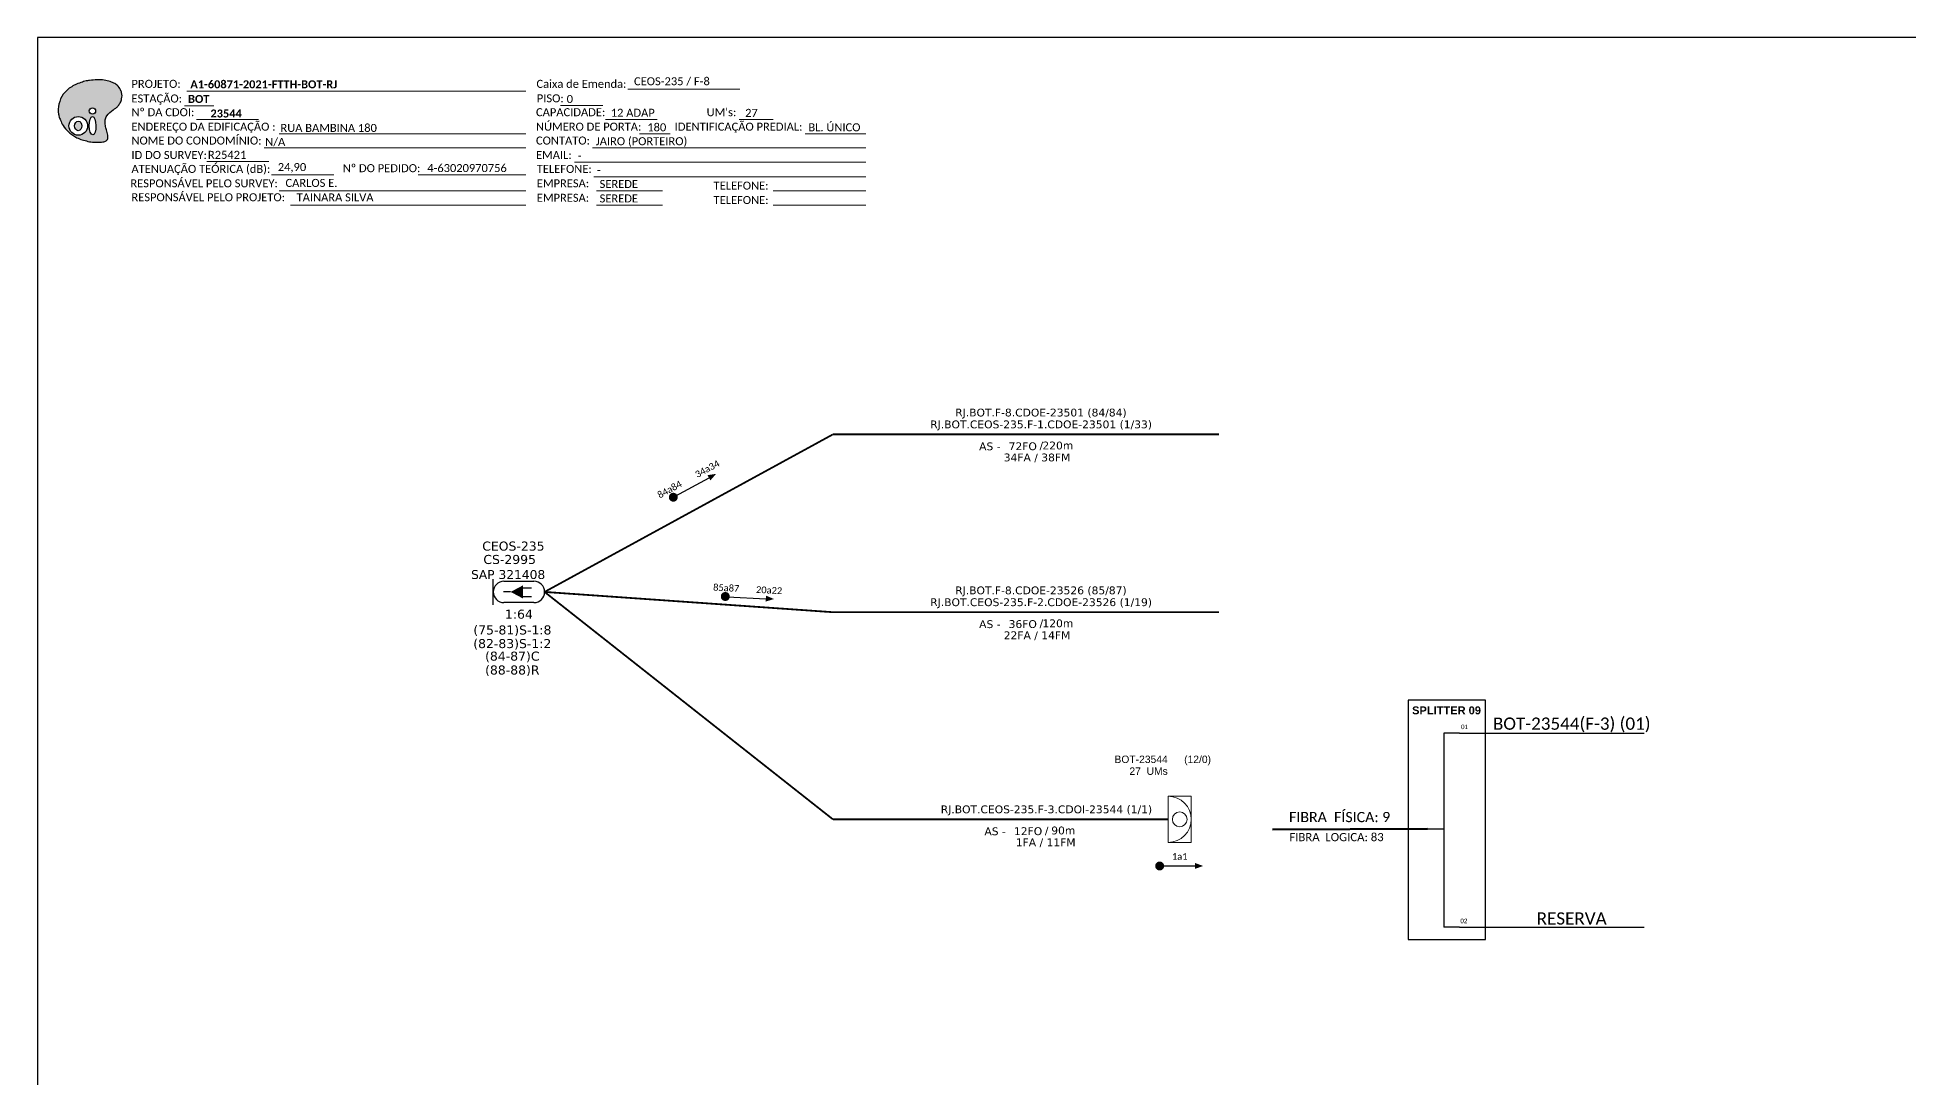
# Model space of a CAD drawing. Extents: x -89 to 749, y 705 to 1299.
# Drawn here: x -89.3 to 330, y 1066 to 1299 of the extents above; entities that cross this region are included whole.
import ezdxf
from ezdxf.enums import TextEntityAlignment as Align

# ---------------------------------------------------------------- set-up
doc = ezdxf.new("R2010")
doc.units = 0
for name, color, linetype, lineweight in [("20.0-LEGENDA DOS CDO'S", 1, 'Continuous', 0), ('20.1-CDO_INTERIOR', 1, 'Continuous', 0), ('40.1-ETIQUETAS', 1, 'Continuous', 20)]:
    doc.layers.add(name, color=color, linetype=linetype, lineweight=lineweight)
for name, color, linetype in [('20.4-CEOS', 1, 'Continuous'), ('CABO OPTICO EXISTENTE', 5, 'Continuous'), ('CAP a instalar', 1, 'Continuous'), ('CD de instalação futura', 8, 'Continuous'), ('SETA', 7, 'Continuous')]:
    doc.layers.add(name, color=color, linetype=linetype)
doc.styles.add('ARIAL', font='arial.ttf')
doc.styles.add('siredit', font='verdana.ttf')
doc.styles.get("Standard").update_dxf_attribs({"font": 'arial.ttf'})
doc.styles.add('WMF-Calibri0', font='calibri.ttf')
doc.styles.add('WMF-Calibri1', font='calibrib.ttf')
doc.linetypes.add('FENCELINE1', pattern='A,0.25,-0.1,[133,ltypeshp.shx,S=0.1,R=0,X=-0.1,Y=0],-0.1,1', length=1.45)

# ---------------------------------------------------------------- blocks, each defined once
blk = doc.blocks.new('OI')
h = blk.add_hatch(color=40)
edge = h.paths.add_edge_path()
edge.add_spline(control_points=[(4.35, -0.67), (3.92, -0.99), (3.26, -1.5), (2.81, -2.59), (2.9, -3.5), (3.06, -4.27), (3.31, -4.85), (3.37, -5.39), (3.4, -5.88), (3.2, -6.4), (2.54, -6.61), (1.65, -6.63), (0.55, -6.67), (-0.56, -6.42), (-1.61, -6.14), (-2.77, -5.61), (-3.92, -4.77), (-4.89, -3.7), (-5.34, -2.65), (-5.6, -1.94), (-5.85, -0.96), (-5.71, 0.47), (-5.1, 2.02), (-4.14, 3.02), (-3.3, 3.61), (-2.37, 4.16), (-1.36, 4.44), (-0.56, 4.7), (0.79, 4.85), (2.24, 4.97), (3.79, 4.57), (4.67, 4.21), (5.44, 3.65), (5.76, 2.99), (6.03, 2.21), (6.01, 1.46), (5.72, 0.64), (5.31, 0.08), (4.88, -0.38), (4.51, -0.55), (4.35, -0.67)], knot_values=[0, 0, 0, 0, 1.60434, 2.417191, 3.427595, 4.282808, 4.776746, 5.304182, 5.888771, 6.258406, 6.858137, 7.79129, 8.986195, 10.124242, 11.187857, 12.242908, 13.953784, 15.414161, 16.515391, 17.349188, 17.675853, 19.552021, 21.515531, 22.568638, 23.63245, 24.621084, 25.782718, 26.745347, 27.142653, 29.870543, 31.004649, 31.921532, 32.709589, 33.801391, 34.042471, 35.192333, 35.971461, 36.628871, 37.254359, 37.836911, 37.836911, 37.836911, 37.836911], degree=3, periodic=0)
h.paths.add_polyline_path([(1.13, -0.87, -1), (-0.04, -0.87, -1)], flags=16)
edge = h.paths.add_edge_path(flags=16)
edge.add_ellipse((0.56, -3.59), major_axis=(-0.02, 1.71), ratio=0.361305, start_angle=0, end_angle=360)
h.paths.add_polyline_path([(-0.36, -3.62, -1), (-3.8, -3.62, -1)], flags=16)
edge = h.paths.add_edge_path(flags=0)
edge.add_ellipse((-2.08, -3.62), major_axis=(0, 0.885), ratio=0.758294, start_angle=0, end_angle=360)
at = {"color": 40}
for centre, radius in [((-2.08, -3.62), 1.72), ((0.54, -0.87), 0.587)]:
    blk.add_circle(centre, radius, dxfattribs=at)
blk.add_ellipse((-2.08, -3.62), major_axis=(0, 0.885), ratio=0.758294, start_param=-3.141592653589792, end_param=3.141592653589792, dxfattribs=at)
blk.add_ellipse((0.56, -3.59), major_axis=(-0.02, 1.71), ratio=0.361305, dxfattribs=at)
at = {"color": 40, "start_tangent": (-0.800898, -0.598801), "end_tangent": (-0.800898, -0.598801)}
blk.add_spline([(4.35, -0.67), (3.2, -1.78), (2.9, -2.54), (2.92, -3.55), (3.12, -4.38), (3.28, -4.85), (3.37, -5.37), (3.35, -5.95), (3.2, -6.29), (2.66, -6.55), (1.73, -6.63), (0.54, -6.62), (-0.58, -6.41), (-1.6, -6.11), (-2.56, -5.67), (-3.95, -4.67), (-4.89, -3.56), (-5.37, -2.56), (-5.64, -1.78), (-5.72, -1.46), (-5.63, 0.42), (-4.84, 2.22), (-4.13, 2.99), (-3.27, 3.62), (-2.4, 4.09), (-1.3, 4.47), (-0.37, 4.72), (0.02, 4.77), (2.75, 4.8), (3.85, 4.53), (4.69, 4.16), (5.31, 3.68), (5.85, 2.73), (5.93, 2.5), (5.94, 1.35), (5.67, 0.62), (5.29, 0.08), (4.84, -0.36), (4.35, -0.67)], degree=3, dxfattribs=at)
blk = doc.blocks.new('CARIMBO')
at = {"color": 7, "lineweight": 0}
for points in [[(134.48, -16.3), (159.61, -16.3)], [(35.15, -20.06), (41.7, -20.06)], [(35.66, -16.79), (111.64, -16.79)], [(119.43, -20.02), (128.92, -20.02)], [(37.81, -23.14), (51.75, -23.14)], [(129.48, -23.14), (141.1, -23.14)], [(159.42, -23.14), (167.09, -23.14)], [(56.38, -26.37), (111.64, -26.37)], [(137.07, -26.37), (144.01, -26.37)], [(174.24, -26.37), (187.8, -26.37)], [(40.13, -32.55), (54.07, -32.55)], [(52.97, -29.48), (111.64, -29.48)], [(122.56, -32.72), (187.83, -32.72)], [(126.6, -29.48), (187.83, -29.48)], [(54.67, -35.52), (68.61, -35.52)], [(126.84, -35.96), (187.83, -35.96)], [(56.38, -39.07), (111.64, -39.07)], [(127.45, -39.07), (142.25, -39.07)], [(167.06, -39.07), (187.83, -39.07)], [(58.87, -42.31), (111.64, -42.31)], [(127.45, -42.31), (142.25, -42.31)], [(167.06, -42.31), (187.83, -42.31)]]:
    blk.add_lwpolyline(points, dxfattribs=at)
at = {"color": 7, "xscale": 1.213923925163967, "yscale": 1.213923925163967, "zscale": 1.213923925163967, "rotation": 0.1532896023949059}
blk.add_blockref('OI', (13.86, -20.16), dxfattribs=at)
at = {"color": 7, "lineweight": 0, "style": 'WMF-Calibri0'}
for s, height, p in [('PROJETO:', 1.793, (23.26, -16.04)), ('Caixa de Emenda:', 1.7927, (114.02, -16.04)), ('ESTAÇÃO:', 1.793, (23.26, -19.32)), ('Nº DA CDOI:', 1.7927, (23.26, -22.39)), ('CAPACIDADE:', 1.7927, (113.91, -22.39)), ('PISO:', 1.793, (114.09, -19.28)), ("UM's:", 1.793, (152.15, -22.39)), ('ENDEREÇO DA EDIFICAÇÃO :', 1.7927, (23.26, -25.63)), ('NÚMERO DE PORTA:', 1.7927, (113.91, -25.63)), ('IDENTIFICAÇÃO PREDIAL:', 1.7927, (144.99, -25.63)), ('NOME DO CONDOMÍNIO:', 1.7927, (23.26, -28.74)), ('CONTATO:', 1.793, (113.91, -28.74)), ('ATENUAÇÃO TEÓRICA (dB):', 1.7927, (23.26, -35.09)), ('ID DO SURVEY:', 1.7927, (23.26, -31.97)), ('EMAIL:', 1.793, (113.91, -31.97)), ('TELEFONE:', 1.793, (114.09, -35.09)), ('RESPONSÁVEL PELO SURVEY:', 1.7927, (23.02, -38.32)), ('EMPRESA:', 1.793, (114.09, -38.32)), ('TELEFONE:', 1.793, (153.7, -38.83)), ('RESPONSÁVEL PELO PROJETO:', 1.7927, (23.26, -41.44)), ('EMPRESA:', 1.793, (114.09, -41.56)), ('TELEFONE:', 1.793, (153.7, -42.06))]:
    blk.add_text(s, height=height, dxfattribs=at).set_placement(p)
at = {"color": 7, "lineweight": 0, "flags": 8}
for tag, p, style in [('PROJ', (36.46, -16.13), 'WMF-Calibri1'), ('CEOS-XX', (135.87, -15.46), 'WMF-Calibri0'), ('EST', (35.94, -19.41), 'WMF-Calibri1'), ('PISO_PTR', (120.78, -19.42), 'WMF-Calibri0'), ('CAPAC.', (130.66, -22.52), 'WMF-Calibri0'), ("UC'S", (160.78, -22.54), 'WMF-Calibri0'), ('LOGRADOURO', (56.65, -25.91), 'WMF-Calibri0'), ('N°', (138.85, -25.77), 'WMF-Calibri0'), ('N°PREDIO', (174.94, -25.77), 'WMF-Calibri0'), ('NOME_DO_COND.', (53.23, -29.02), 'WMF-Calibri0'), ('NOME_DO_CONTATO', (127.3, -28.89), 'WMF-Calibri0'), ('_ID_', (40.39, -31.94), 'WMF-Calibri0'), ('O_POTEN', (56.06, -34.68), 'WMF-Calibri0'), ('EMAIL', (123.26, -32.12), 'WMF-Calibri0'), ('RES_SURVEY', (57.78, -38.23), 'WMF-Calibri0'), ('TELEFONE', (127.55, -35.36), 'WMF-Calibri0'), ('EMP_RESP_SURVEY', (128.16, -38.47), 'WMF-Calibri0'), ('CONT_RESP_SURVEY', (167.76, -38.47), 'WMF-Calibri0'), ('RES_PROJ', (60.27, -41.47), 'WMF-Calibri0'), ('EMP_RESP_PROJ', (128.16, -41.71), 'WMF-Calibri0'), ('CONT_RESP_PROJ', (167.76, -41.71), 'WMF-Calibri0')]:
    blk.add_attdef(tag, p, '', height=1.79, dxfattribs=dict(at, style=style))
at = {"color": 7, "lineweight": 0, "style": 'WMF-Calibri1', "flags": 8}
blk.add_attdef("N° CDO'S", text='', height=1.79, dxfattribs=at).set_placement((44.78, -22.68), align=Align.CENTER)
blk = doc.blocks.new('ETIQUETA_RS5F')
at = {"layer": '40.1-ETIQUETAS', "color": 0, "style": 'siredit'}
blk.add_text('/', height=1.5, dxfattribs=at).set_placement((1.58, -1.95), align=Align.MIDDLE_RIGHT)
for tag, p in [('ETIQUETA_R_PRIMARIA', (1.21, 4.1)), ('ETIQUETA_R_SECUNDARIA', (1.21, 2.1)), ('F_ATIVAS/F_MORTAS', (1.14, -4.24))]:
    blk.add_attdef(tag, text='', height=1.5, dxfattribs=at).set_placement(p, align=Align.MIDDLE_CENTER)
for tag, p in [('TIPO_CABO', (-6.58, -2.12)), ('CAP_CABO', (0.4, -2.09))]:
    blk.add_attdef(tag, text='', height=1.5, dxfattribs=at).set_placement(p, align=Align.MIDDLE_RIGHT)
blk.add_attdef('METROS', text='', height=1.5, dxfattribs=at).set_placement((2.14, -1.95), align=Align.MIDDLE_LEFT)
for tag, p in [('FUSÃO_1', (0.85, -8.39)), ('FUSÃO_2', (0.85, -10.6)), ('FUSÃO_3', (0.85, -12.93)), ('FUSÃO_4', (0.85, -15.14)), ('FUSÃO_5', (0.85, -17.16))]:
    blk.add_attdef(tag, text='', height=1.5, dxfattribs=at).set_placement(p, align=Align.CENTER)
blk = doc.blocks.new('CDOI_INT')
at = {"layer": '20.1-CDO_INTERIOR', "color": 0, "lineweight": 18}
blk.add_lwpolyline([(4.25, -4.25), (4.25, 4.25), (0, 4.25), (0, -4.25)], close=True, dxfattribs=at)
blk.add_circle((2.12, 0), 1.36, dxfattribs=at)
blk.add_arc((0, 0), 4.25, 270, 90, dxfattribs=at)
at = {"layer": "20.0-LEGENDA DOS CDO'S", "color": 0, "style": 'ARIAL'}
for tag, p in [('CDO_N', (-0.08, 10.38)), ('SPLITER_1', (21.18, 10.38)), ('SAP', (-0.08, 6.23)), ('SURVEY', (-0.08, 8.2)), ('SPLITER_2', (21.19, 8.68)), ('1:XX', (5.94, -2.22)), ('UMS', (5.94, -4.24))]:
    blk.add_attdef(tag, p, '', height=1.36, dxfattribs=at)
blk.add_attdef('FIBRAS_UTILIZADAS', text='', height=1.36, dxfattribs=at).set_placement((15.34, 10.38), align=Align.CENTER)

msp = doc.modelspace()

# ---------------------------------------------------------------- linework, layer by layer
at = {"color": 7, "linetype": 'Continuous'}
for p, q in [((225.84, 1143.16), (225.84, 1099.73)), ((229.36, 1143.16), (225.84, 1143.16)), ((222.19, 1121.73), (225.83, 1121.73)), ((229.36, 1099.73), (225.84, 1099.73))]:
    msp.add_line(p, q, dxfattribs=at)
at = {"color": 10, "linetype": 'Continuous'}
for p, q in [((229.36, 1143.16), (270.73, 1143.15)), ((229.36, 1099.73), (270.73, 1099.72))]:
    msp.add_line(p, q, dxfattribs=at)
at = {"color": 1, "linetype": 'Continuous', "lineweight": 60}
msp.add_line((222.19, 1121.73), (187.41, 1121.62), dxfattribs=at)
msp.add_lwpolyline([(-89.32, 705.02), (749.25, 705.02), (749.25, 1299.02), (-89.32, 1299.02), (-89.32, 705.02)])
at = {"color": 7, "lineweight": 0}
msp.add_lwpolyline([(-4.01, 1268.26), (20.14, 1268.26)], dxfattribs=at)
at = {"const_width": 1}
for points in [[(52.73, 1195.79, 1), (53.61, 1196.27, 1)], [(64.32, 1173.82, 1), (65.32, 1173.77, 1)], [(161.65, 1113.43, 1), (162.65, 1113.43, 1)]]:
    msp.add_lwpolyline(points, format="xyb", close=True, dxfattribs=at)
at = {"color": 7}
msp.add_lwpolyline([(217.87, 1096.95), (235.15, 1096.95), (235.15, 1150.61), (217.87, 1150.61)], close=True, dxfattribs=at)
at = {"layer": '20.4-CEOS', "color": 5}
for p, q in [((15.22, 1177.22), (21.93, 1177.22)), ((21.93, 1172.43), (15.22, 1172.43))]:
    msp.add_line(p, q, dxfattribs=at)
for points in [[(12.82, 1171.94), (12.82, 1177.71)], [(16.72, 1174.82), (15.11, 1174.82)], [(19.37, 1175.77), (21.41, 1175.77)], [(19.37, 1173.78), (21.41, 1173.78)]]:
    msp.add_lwpolyline(points, dxfattribs=at)
msp.add_lwpolyline([(16.72, 1174.82, 0, 2.95, 0), (19.49, 1174.82, 2.95, 2.95, 0)], format="xyseb", dxfattribs=at)
for centre, start, end in [((15.22, 1174.82), 90, 270), ((21.93, 1174.82), 270, 90)]:
    msp.add_arc(centre, 2.39, start, end, dxfattribs=at)
at = {"layer": 'CAP a instalar', "color": 7, "linetype": 'FENCELINE1', "ltscale": 6, "const_width": 0.4}
for points in [[(24.32, 1174.82), (88.94, 1210.11)], [(88.94, 1210.11), (175.45, 1210.11)], [(88.94, 1170.28), (24.32, 1174.82)], [(88.94, 1170.28), (175.45, 1170.28)]]:
    msp.add_lwpolyline(points, dxfattribs=at)
at = {"layer": 'CAP a instalar', "color": 1, "linetype": 'FENCELINE1', "ltscale": 6, "const_width": 0.4}
for points in [[(24.32, 1174.82), (88.94, 1123.88)], [(88.94, 1123.88), (164.06, 1123.88)]]:
    msp.add_lwpolyline(points, dxfattribs=at)
at = {"layer": 'SETA'}
for points in [[(53.62, 1196.25), (61.17, 1200.37)], [(65.32, 1173.74), (73.91, 1173.3)], [(162.15, 1113.43), (170.75, 1113.43)]]:
    msp.add_lwpolyline(points, dxfattribs=at)
for points in [[(60.84, 1200.97), (62.76, 1201.27), (61.48, 1199.8)], [(73.94, 1173.99), (75.74, 1173.23), (73.87, 1172.66)], [(170.06, 1114.11), (171.89, 1113.44), (170.06, 1112.78)]]:
    msp.add_solid(points, dxfattribs=at)

# ---------------------------------------------------------------- block references
ref = msp.add_blockref('CARIMBO', (-91.51, 1303.77))
ref.add_attrib('PROJ', 'A1-60871-2021-FTTH-BOT-RJ', (-55.05, 1287.63), dxfattribs={"color": 7, "lineweight": 0, "height": 1.7927, "style": 'WMF-Calibri1'})
ref.add_attrib('EST', 'BOT', (-55.57, 1284.35), dxfattribs={"color": 7, "lineweight": 0, "height": 1.793, "style": 'WMF-Calibri1'})
ref.add_attrib("N° CDO'S", '23544 ', dxfattribs={"color": 7, "lineweight": 0, "height": 1.793, "style": 'WMF-Calibri1'}).set_placement((-46.73, 1281.09), align=Align.CENTER)
ref.add_attrib('LOGRADOURO', 'RUA BAMBINA 180', (-34.86, 1277.86), dxfattribs={"color": 7, "lineweight": 0, "height": 1.7927, "style": 'WMF-Calibri0'})
ref.add_attrib('NOME_DO_COND.', 'N/A', (-38.28, 1274.74), dxfattribs={"color": 7, "lineweight": 0, "height": 1.793, "style": 'WMF-Calibri0'})
ref.add_attrib('_ID_', 'R25421', (-51.11, 1271.83), dxfattribs={"color": 7, "lineweight": 0, "height": 1.793, "style": 'WMF-Calibri0'})
ref.add_attrib('O_POTEN', '24,90', (-35.45, 1269.09), dxfattribs={"color": 7, "lineweight": 0, "height": 1.793, "style": 'WMF-Calibri0'})
ref.add_attrib('RES_SURVEY', 'CARLOS E.', (-33.73, 1265.54), dxfattribs={"color": 7, "lineweight": 0, "height": 1.793, "style": 'WMF-Calibri0'})
ref.add_attrib('RES_PROJ', 'TAINARA SILVA', (-31.24, 1262.3), dxfattribs={"color": 7, "lineweight": 0, "height": 1.7927, "style": 'WMF-Calibri0'})
ref.add_attrib('CEOS-XX', 'CEOS-235 / F-8', (44.36, 1288.31), dxfattribs={"color": 7, "lineweight": 0, "height": 1.7927, "style": 'WMF-Calibri0'})
ref.add_attrib('CAPAC.', '12 ADAP', (39.15, 1281.25), dxfattribs={"color": 7, "lineweight": 0, "height": 1.793, "style": 'WMF-Calibri0'})
ref.add_attrib("UC'S", '27', (69.27, 1281.23), dxfattribs={"color": 7, "lineweight": 0, "height": 1.793, "style": 'WMF-Calibri0'})
ref.add_attrib('PISO_PTR', '0', (29.28, 1284.34), dxfattribs={"color": 7, "lineweight": 0, "height": 1.79, "style": 'WMF-Calibri0'})
ref.add_attrib('N°', '180', (47.34, 1278), dxfattribs={"color": 7, "lineweight": 0, "height": 1.793, "style": 'WMF-Calibri0'})
ref.add_attrib('N°PREDIO', 'BL. ÚNICO', (83.43, 1278), dxfattribs={"color": 7, "lineweight": 0, "height": 1.793, "style": 'WMF-Calibri0'})
ref.add_attrib('NOME_DO_CONTATO', 'JAIRO (PORTEIRO)', (35.79, 1274.88), dxfattribs={"color": 7, "lineweight": 0, "height": 1.7927, "style": 'WMF-Calibri0'})
ref.add_attrib('EMAIL', '-', (31.75, 1271.65), dxfattribs={"color": 7, "lineweight": 0, "height": 1.79, "style": 'WMF-Calibri0'})
ref.add_attrib('TELEFONE', '-', (36.04, 1268.41), dxfattribs={"color": 7, "lineweight": 0, "height": 1.79, "style": 'WMF-Calibri0'})
ref.add_attrib('EMP_RESP_SURVEY', 'SEREDE', (36.65, 1265.3), dxfattribs={"color": 7, "lineweight": 0, "height": 1.793, "style": 'WMF-Calibri0'})
ref.add_attrib('EMP_RESP_PROJ', 'SEREDE', (36.65, 1262.06), dxfattribs={"color": 7, "lineweight": 0, "height": 1.793, "style": 'WMF-Calibri0'})
at = {"layer": 'CAP a instalar', "color": 7, "linetype": 'FENCELINE1', "ltscale": 7}
ref = msp.add_blockref('ETIQUETA_RS5F', (134.2, 1209.9), dxfattribs=dict(at, xscale=1.166399984999771, yscale=1.166399984999771, zscale=1.166399984999771))
ref.add_attrib('ETIQUETA_R_PRIMARIA', 'RJ.BOT.F-8.CDOE-23501 (84/84)', dxfattribs={"layer": '40.1-ETIQUETAS', "color": 0, "height": 1.7496, "style": 'siredit'}).set_placement((135.54, 1215), align=Align.MIDDLE_CENTER)
ref.add_attrib('ETIQUETA_R_SECUNDARIA', 'RJ.BOT.CEOS-235.F-1.CDOE-23501 (1/33)', dxfattribs={"layer": '40.1-ETIQUETAS', "color": 0, "height": 1.7496, "style": 'siredit'}).set_placement((135.58, 1212.35), align=Align.MIDDLE_CENTER)
ref.add_attrib('TIPO_CABO', 'AS -', dxfattribs={"layer": '40.1-ETIQUETAS', "color": 0, "height": 1.75, "style": 'siredit'}).set_placement((126.49, 1207.43), align=Align.MIDDLE_RIGHT)
ref.add_attrib('CAP_CABO', '72FO', dxfattribs={"layer": '40.1-ETIQUETAS', "color": 0, "height": 1.75, "style": 'siredit'}).set_placement((134.63, 1207.45), align=Align.MIDDLE_RIGHT)
ref.add_attrib('METROS', '220m', dxfattribs={"layer": '40.1-ETIQUETAS', "color": 0, "height": 1.75, "style": 'siredit'}).set_placement((135.88, 1207.62), align=Align.MIDDLE_LEFT)
ref.add_attrib('F_ATIVAS/F_MORTAS', '34FA / 38FM', dxfattribs={"layer": '40.1-ETIQUETAS', "color": 0, "height": 1.7496, "style": 'siredit'}).set_placement((134.67, 1204.94), align=Align.MIDDLE_CENTER)
ref = msp.add_blockref('ETIQUETA_RS5F', (134.2, 1170.06), dxfattribs=dict(at, xscale=1.166399984999771, yscale=1.166399984999771, zscale=1.166399984999771))
ref.add_attrib('ETIQUETA_R_PRIMARIA', 'RJ.BOT.F-8.CDOE-23526 (85/87)', dxfattribs={"layer": '40.1-ETIQUETAS', "color": 0, "height": 1.7496, "style": 'siredit'}).set_placement((135.54, 1175.17), align=Align.MIDDLE_CENTER)
ref.add_attrib('ETIQUETA_R_SECUNDARIA', 'RJ.BOT.CEOS-235.F-2.CDOE-23526 (1/19)', dxfattribs={"layer": '40.1-ETIQUETAS', "color": 0, "height": 1.7496, "style": 'siredit'}).set_placement((135.58, 1172.52), align=Align.MIDDLE_CENTER)
ref.add_attrib('TIPO_CABO', 'AS -', dxfattribs={"layer": '40.1-ETIQUETAS', "color": 0, "height": 1.75, "style": 'siredit'}).set_placement((126.49, 1167.6), align=Align.MIDDLE_RIGHT)
ref.add_attrib('CAP_CABO', '36FO', dxfattribs={"layer": '40.1-ETIQUETAS', "color": 0, "height": 1.75, "style": 'siredit'}).set_placement((134.63, 1167.62), align=Align.MIDDLE_RIGHT)
ref.add_attrib('METROS', '120m', dxfattribs={"layer": '40.1-ETIQUETAS', "color": 0, "height": 1.75, "style": 'siredit'}).set_placement((135.88, 1167.79), align=Align.MIDDLE_LEFT)
ref.add_attrib('F_ATIVAS/F_MORTAS', '22FA / 14FM', dxfattribs={"layer": '40.1-ETIQUETAS', "color": 0, "height": 1.7496, "style": 'siredit'}).set_placement((134.67, 1165.11), align=Align.MIDDLE_CENTER)
at = {"layer": 'CAP a instalar', "color": 1, "linetype": 'FENCELINE1', "ltscale": 7}
ref = msp.add_blockref('ETIQUETA_RS5F', (135.4, 1123.67), dxfattribs=dict(at, xscale=1.166399984998861, yscale=1.166399984998861, zscale=1.166399984998861))
ref.add_attrib('ETIQUETA_R_SECUNDARIA', 'RJ.BOT.CEOS-235.F-3.CDOI-23544 (1/1)', dxfattribs={"layer": 'CABO OPTICO EXISTENTE', "color": 0, "height": 1.7496, "style": 'siredit'}).set_placement((136.78, 1126.12), align=Align.MIDDLE_CENTER)
ref.add_attrib('TIPO_CABO', 'AS -', dxfattribs={"layer": '40.1-ETIQUETAS', "color": 0, "height": 1.75, "style": 'siredit'}).set_placement((127.68, 1121.2), align=Align.MIDDLE_RIGHT)
ref.add_attrib('CAP_CABO', '12FO', dxfattribs={"layer": '40.1-ETIQUETAS', "color": 0, "height": 1.75, "style": 'siredit'}).set_placement((135.83, 1121.23), align=Align.MIDDLE_RIGHT)
ref.add_attrib('METROS', '90m', dxfattribs={"layer": '40.1-ETIQUETAS', "color": 0, "height": 1.75, "style": 'siredit'}).set_placement((137.86, 1121.39), align=Align.MIDDLE_LEFT)
ref.add_attrib('F_ATIVAS/F_MORTAS', '1FA / 11FM', dxfattribs={"layer": '40.1-ETIQUETAS', "color": 0, "height": 1.75, "style": 'siredit'}).set_placement((136.61, 1118.72), align=Align.MIDDLE_CENTER)
at = {"layer": 'CD de instalação futura', "color": 1, "ltscale": 11}
ref = msp.add_blockref('CDOI_INT', (164.07, 1123.88), dxfattribs=dict(at, xscale=1.21541625498503, yscale=1.21541625498503, zscale=1.21541625498503))
ref.add_attrib('CDO_N', 'BOT-23544', dxfattribs={"layer": "20.0-LEGENDA DOS CDO'S", "color": 0, "height": 1.653, "style": 'ARIAL'}).set_placement((163.96, 1136.5), align=Align.RIGHT)
ref.add_attrib('FIBRAS_UTILIZADAS', '    (12/0)', dxfattribs={"layer": "20.0-LEGENDA DOS CDO'S", "color": 0, "height": 1.65, "style": 'ARIAL'}).set_placement((169.37, 1136.5), align=Align.CENTER)
ref.add_attrib('SURVEY', '27  UMs', dxfattribs={"layer": "20.0-LEGENDA DOS CDO'S", "color": 0, "height": 1.653, "style": 'ARIAL'}).set_placement((163.97, 1133.85), align=Align.RIGHT)

# ---------------------------------------------------------------- texts
at = {"color": 7, "lineweight": 0, "style": 'WMF-Calibri0'}
msp.add_text('Nº DO PEDIDO:', height=1.7927, dxfattribs=at).set_placement((-20.88, 1268.84))
at = {"char_height": 1.5, "width": 25.3588, "attachment_point": 5}
for s, insert, rotation in [('\\C7;\\fCalibri|b0|i0|c0|p34;34a34', (60.78, 1202.38), 28.6115), ('\\C7;\\fCalibri|b0|i0|c0|p34;84a84', (52.34, 1197.78), 28.6115), ('\\C7;\\fCalibri|b0|i0|c0|p34;85a87', (65.03, 1175.72), 357.02), ('\\C7;\\fCalibri|b0|i0|c0|p34;20a22', (74.64, 1175.21), 357.02)]:
    msp.add_mtext(s, dxfattribs=dict(at, insert=insert, rotation=rotation))
at = {"attachment_point": 5}
for s, insert, char_height, width in [('\\C10;\\fArial|b1|i0|c0|p34;SPLITTER 09', (226.43, 1148.28), 1.7753, 17.28), ('\\C7;\\fArial|b0|i0;\\H0.578704x;01 ', (230.47, 1144.59), 1.7753, 3.7582), ('\\C1;\\fCalibri|b0|i0|c0|p34;BOT-23544(F-3) (01)', (254.49, 1145.02), 2.7432, 40.9104), ('\\C7;\\fCalibri|b0|i0|c0|p34;FIBRA  FÍSICA: 9', (202.48, 1124.38), 2.2859, 34.56), ('\\C7;\\fCalibri|b0|i0|c0|p34;FIBRA  LOGICA: 83', (201.78, 1119.89), 1.8289, 34.56), ('\\fCalibri|b0|i0|c0|p34;1a1', (166.65, 1115.56), 1.5, 25.3588), ('\\C7;\\fCalibri|b0|i0|c0|p34;RESERVA', (254.47, 1101.66), 2.7432, 40.9104), ('\\C7;\\fArial|b0|i0;\\H0.578704x;02 ', (230.32, 1101.11), 1.7753, 3.7582)]:
    msp.add_mtext(s, dxfattribs=dict(at, insert=insert, char_height=char_height, width=width))
at = {"color": 7, "lineweight": 0, "style": 'WMF-Calibri0', "flags": 8}
msp.add_attdef('4-63020970756', (-1.97, 1268.87), '', height=1.79, dxfattribs=at)
at = {"layer": '20.4-CEOS', "color": 5, "style": 'siredit'}
for s, height, p in [('CEOS-235', 2.028, (17.34, 1185.09)), ('CS-2995', 2.028, (16.5, 1182.09)), ('SAP 321408', 2, (16.16, 1178.72))]:
    msp.add_text(s, height=height, dxfattribs=at).set_placement(p, align=Align.MIDDLE_CENTER)
for s, height, p in [('1:64', 2.028, (18.57, 1170.85)), ('(75-81)S-1:8', 2.0275, (17.11, 1167.32))]:
    msp.add_text(s, height=height, dxfattribs=at).set_placement(p, align=Align.TOP_CENTER)
for tag, p in [('(82-83)S-1:2', (17.09, 1164.27)), ('(84-87)C', (17.09, 1161.45)), ('(88-88)R', (17.09, 1158.35))]:
    msp.add_attdef(tag, text='(XX)R', height=2.028, dxfattribs=at).set_placement(p, align=Align.TOP_CENTER)

doc.saveas('drawing.dxf')
